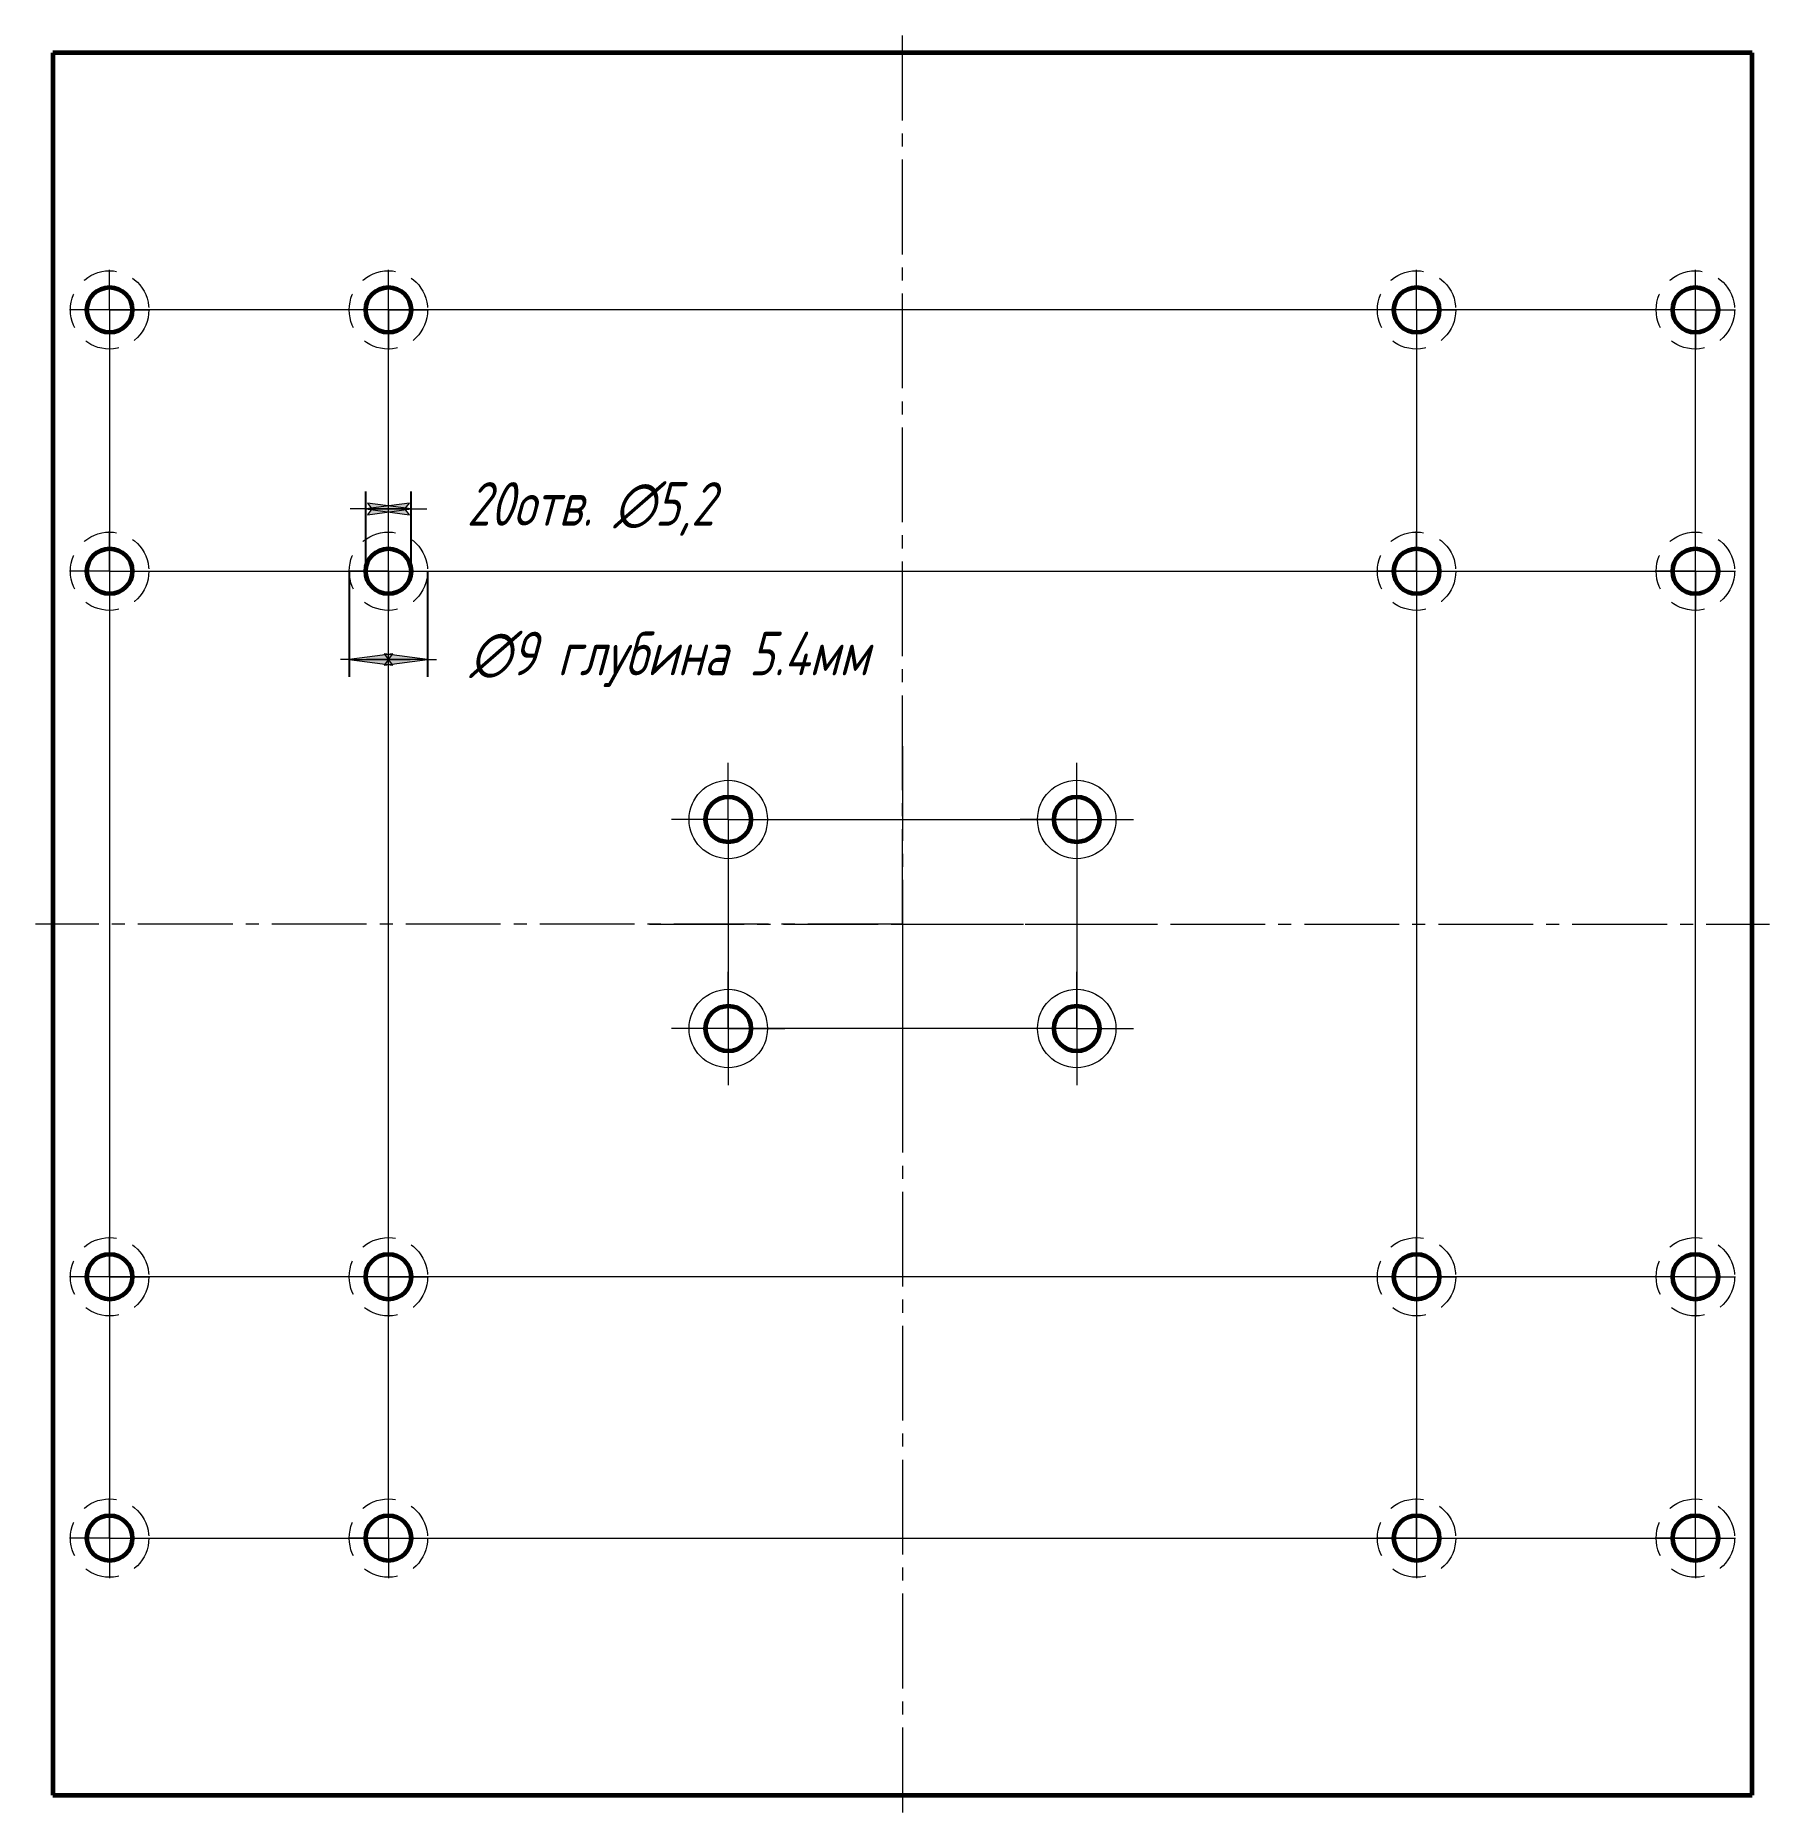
# Model space of a CAD drawing. Header units: millimetres. Extents: x -100 to 100, y -102 to 102.
import ezdxf

# ---------------------------------------------------------------- set-up
doc = ezdxf.new("R2010")
doc.units = ezdxf.units.MM
for name, pattern in [('K5LT_AUXILIARY', [0]), ('K5LT_AXLED', [15.375, 10.875, -1.5, 1.5, -1.5]), ('K5LT_BASIC', [0]), ('K5LT_DASHED', [6, 4, -2]), ('K5LT_THIN', [0])]:
    doc.linetypes.add(name, pattern=pattern)
doc.styles.add('KDIMTEXTSTYLE', font='GOST_AU.SHX', dxfattribs={"width": 0.96, "oblique": 15, "height": 5})
doc.dimstyles.new('KDIMSTYLE (1.00)', dxfattribs={"dimtxt": 5, "dimasz": 1, "dimexe": 2, "dimexo": 0, "dimgap": 1, "dimtad": 1, "dimtxsty": 'KDIMTEXTSTYLE', "dimsah": 1, "dimcen": 0, "dimdle": 1, "dimadec": 0, "dimazin": 0, "dimtfac": 0.667, "dimtmove": 0, "dimatfit": 3, "dimfxl": 1, "dimtvp": 1, "dimtolj": 1, "dimtzin": 0, "dimarcsym": 0})

# ---------------------------------------------------------------- blocks, each defined once
blk = doc.blocks.new('U1')
at = {"color": 5, "linetype": 'K5LT_BASIC', "lineweight": 60, "true_color": 0x0000ff}
for p, q in [((97.5, 100), (-97.5, 100)), ((-97.5, 100), (-97.5, -100)), ((97.5, -100), (97.5, 100)), ((-97.5, -100), (97.5, -100))]:
    blk.add_line(p, q, dxfattribs=at)
blk = doc.blocks.new('U2')
at = {"color": 30, "linetype": 'K5LT_AXLED', "lineweight": 18, "true_color": 0xff8000}
for q in [(0, 102), (-99.5, 0), (99.5, 0), (0, -102)]:
    blk.add_line((0, 0), q, dxfattribs=at)
blk = doc.blocks.new('U5')
at = {"color": 30, "linetype": 'K5LT_AXLED', "lineweight": 18, "true_color": 0xff8000}
for q in [(-20, 18.5), (-26.5, 12), (-13.5, 12), (-20, 5.5)]:
    blk.add_line((-20, 12), q, dxfattribs=at)
blk = doc.blocks.new('U6')
at = {"color": 30, "linetype": 'K5LT_AXLED', "lineweight": 18, "true_color": 0xff8000}
for q in [(-20, -5.5), (-26.5, -12), (-13.5, -12), (-20, -18.5)]:
    blk.add_line((-20, -12), q, dxfattribs=at)
blk = doc.blocks.new('U7')
at = {"color": 30, "linetype": 'K5LT_AXLED', "lineweight": 18, "true_color": 0xff8000}
for q in [(20, 18.5), (13.5, 12), (26.5, 12), (20, 5.5)]:
    blk.add_line((20, 12), q, dxfattribs=at)
blk = doc.blocks.new('U8')
at = {"color": 30, "linetype": 'K5LT_AXLED', "lineweight": 18, "true_color": 0xff8000}
for q in [(20, -5.5), (13.5, -12), (26.5, -12), (20, -18.5)]:
    blk.add_line((20, -12), q, dxfattribs=at)
blk = doc.blocks.new('U4')
at = {"color": 9, "linetype": 'K5LT_AUXILIARY', "lineweight": 18, "true_color": 0xdca5c1}
for p, q in [((-20, 12), (20, 12)), ((-20, 12), (-20, -12)), ((20, 12), (20, -12)), ((20, -12), (-20, -12))]:
    blk.add_line(p, q, dxfattribs=at)
at = {"color": 7, "linetype": 'K5LT_THIN', "lineweight": 18}
for centre in [(-20, 12), (20, 12), (-20, -12), (20, -12)]:
    blk.add_circle(centre, 4.5, dxfattribs=at)
for name in ['U5', 'U7', 'U6', 'U8']:
    blk.add_blockref(name, (0, 0))
blk = doc.blocks.new('U3')
at = {"color": 30, "linetype": 'K5LT_AXLED', "lineweight": 18, "true_color": 0xff8000}
for p, q in [((0, 20.42948890258788), (0, -20.57051109741212)), ((-29.03579980928635, 0), (27.96420019071365, 0))]:
    blk.add_line(p, q, dxfattribs=at)
blk.add_blockref('U4', (0, 0))
blk = doc.blocks.new('U10')
at = {"color": 30, "linetype": 'K5LT_AXLED', "lineweight": 18, "true_color": 0xff8000}
for q in [(-91, 75.1), (-95.6, 70.5), (-86.4, 70.5), (-91, 65.9)]:
    blk.add_line((-91, 70.5), q, dxfattribs=at)
blk = doc.blocks.new('U11')
at = {"color": 30, "linetype": 'K5LT_AXLED', "lineweight": 18, "true_color": 0xff8000}
for q in [(-91, 75.1), (-95.6, 70.5), (-86.4, 70.5), (-91, 65.9)]:
    blk.add_line((-91, 70.5), q, dxfattribs=at)
blk = doc.blocks.new('U12')
at = {"color": 30, "linetype": 'K5LT_AXLED', "lineweight": 18, "true_color": 0xff8000}
for q in [(-91, 75.1), (-95.6, 70.5), (-86.4, 70.5), (-91, 65.9)]:
    blk.add_line((-91, 70.5), q, dxfattribs=at)
blk = doc.blocks.new('U9')
at = {"color": 7, "linetype": 'K5LT_DASHED', "lineweight": 18}
blk.add_circle((-91, 70.5), 4.5, dxfattribs=at)
at = {"color": 5, "linetype": 'K5LT_BASIC', "lineweight": 60, "true_color": 0x0000ff}
blk.add_circle((-91, 70.5), 2.6, dxfattribs=at)
for name in ['U10', 'U11', 'U12']:
    blk.add_blockref(name, (0, 0))
blk = doc.blocks.new('U14')
at = {"color": 30, "linetype": 'K5LT_AXLED', "lineweight": 18, "true_color": 0xff8000}
for q in [(-91, 45.1), (-95.6, 40.5), (-86.4, 40.5), (-91, 35.9)]:
    blk.add_line((-91, 40.5), q, dxfattribs=at)
blk = doc.blocks.new('U15')
at = {"color": 30, "linetype": 'K5LT_AXLED', "lineweight": 18, "true_color": 0xff8000}
for q in [(-91, 45.1), (-95.6, 40.5), (-86.4, 40.5), (-91, 35.9)]:
    blk.add_line((-91, 40.5), q, dxfattribs=at)
blk = doc.blocks.new('U16')
at = {"color": 30, "linetype": 'K5LT_AXLED', "lineweight": 18, "true_color": 0xff8000}
for q in [(-91, 45.1), (-95.6, 40.5), (-86.4, 40.5), (-91, 35.9)]:
    blk.add_line((-91, 40.5), q, dxfattribs=at)
blk = doc.blocks.new('U13')
at = {"color": 7, "linetype": 'K5LT_DASHED', "lineweight": 18}
blk.add_circle((-91, 40.5), 4.5, dxfattribs=at)
at = {"color": 5, "linetype": 'K5LT_BASIC', "lineweight": 60, "true_color": 0x0000ff}
blk.add_circle((-91, 40.5), 2.6, dxfattribs=at)
for name in ['U14', 'U15', 'U16']:
    blk.add_blockref(name, (0, 0))
blk = doc.blocks.new('U18')
at = {"color": 30, "linetype": 'K5LT_AXLED', "lineweight": 18, "true_color": 0xff8000}
for q in [(-59, 45.1), (-63.6, 40.5), (-54.4, 40.5), (-59, 35.9)]:
    blk.add_line((-59, 40.5), q, dxfattribs=at)
blk = doc.blocks.new('U19')
at = {"color": 30, "linetype": 'K5LT_AXLED', "lineweight": 18, "true_color": 0xff8000}
for q in [(-59, 45.1), (-63.6, 40.5), (-54.4, 40.5), (-59, 35.9)]:
    blk.add_line((-59, 40.5), q, dxfattribs=at)
blk = doc.blocks.new('U20')
at = {"color": 30, "linetype": 'K5LT_AXLED', "lineweight": 18, "true_color": 0xff8000}
for q in [(-59, 45.1), (-63.6, 40.5), (-54.4, 40.5), (-59, 35.9)]:
    blk.add_line((-59, 40.5), q, dxfattribs=at)
blk = doc.blocks.new('U17')
at = {"color": 7, "linetype": 'K5LT_DASHED', "lineweight": 18}
blk.add_circle((-59, 40.5), 4.5, dxfattribs=at)
at = {"color": 5, "linetype": 'K5LT_BASIC', "lineweight": 60, "true_color": 0x0000ff}
blk.add_circle((-59, 40.5), 2.6, dxfattribs=at)
for name in ['U18', 'U19', 'U20']:
    blk.add_blockref(name, (0, 0))
blk = doc.blocks.new('U22')
at = {"color": 30, "linetype": 'K5LT_AXLED', "lineweight": 18, "true_color": 0xff8000}
for q in [(-59, 75.1), (-63.6, 70.5), (-54.4, 70.5), (-59, 65.9)]:
    blk.add_line((-59, 70.5), q, dxfattribs=at)
blk = doc.blocks.new('U23')
at = {"color": 30, "linetype": 'K5LT_AXLED', "lineweight": 18, "true_color": 0xff8000}
for q in [(-59, 75.1), (-63.6, 70.5), (-54.4, 70.5), (-59, 65.9)]:
    blk.add_line((-59, 70.5), q, dxfattribs=at)
blk = doc.blocks.new('U24')
at = {"color": 30, "linetype": 'K5LT_AXLED', "lineweight": 18, "true_color": 0xff8000}
for q in [(-59, 75.1), (-63.6, 70.5), (-54.4, 70.5), (-59, 65.9)]:
    blk.add_line((-59, 70.5), q, dxfattribs=at)
blk = doc.blocks.new('U21')
at = {"color": 7, "linetype": 'K5LT_DASHED', "lineweight": 18}
blk.add_circle((-59, 70.5), 4.5, dxfattribs=at)
at = {"color": 5, "linetype": 'K5LT_BASIC', "lineweight": 60, "true_color": 0x0000ff}
blk.add_circle((-59, 70.5), 2.6, dxfattribs=at)
for name in ['U22', 'U23', 'U24']:
    blk.add_blockref(name, (0, 0))
blk = doc.blocks.new('U26')
at = {"color": 30, "linetype": 'K5LT_AXLED', "lineweight": 18, "true_color": 0xff8000}
for q in [(59, 75.1), (54.4, 70.5), (63.6, 70.5), (59, 65.9)]:
    blk.add_line((59, 70.5), q, dxfattribs=at)
blk = doc.blocks.new('U27')
at = {"color": 30, "linetype": 'K5LT_AXLED', "lineweight": 18, "true_color": 0xff8000}
for q in [(59, 75.1), (54.4, 70.5), (63.6, 70.5), (59, 65.9)]:
    blk.add_line((59, 70.5), q, dxfattribs=at)
blk = doc.blocks.new('U28')
at = {"color": 30, "linetype": 'K5LT_AXLED', "lineweight": 18, "true_color": 0xff8000}
for q in [(59, 75.1), (54.4, 70.5), (63.6, 70.5), (59, 65.9)]:
    blk.add_line((59, 70.5), q, dxfattribs=at)
blk = doc.blocks.new('U25')
at = {"color": 7, "linetype": 'K5LT_DASHED', "lineweight": 18}
blk.add_circle((59, 70.5), 4.5, dxfattribs=at)
at = {"color": 5, "linetype": 'K5LT_BASIC', "lineweight": 60, "true_color": 0x0000ff}
blk.add_circle((59, 70.5), 2.6, dxfattribs=at)
for name in ['U26', 'U27', 'U28']:
    blk.add_blockref(name, (0, 0))
blk = doc.blocks.new('U30')
at = {"color": 30, "linetype": 'K5LT_AXLED', "lineweight": 18, "true_color": 0xff8000}
for q in [(59, 45.1), (54.4, 40.5), (63.6, 40.5), (59, 35.9)]:
    blk.add_line((59, 40.5), q, dxfattribs=at)
blk = doc.blocks.new('U31')
at = {"color": 30, "linetype": 'K5LT_AXLED', "lineweight": 18, "true_color": 0xff8000}
for q in [(59, 45.1), (54.4, 40.5), (63.6, 40.5), (59, 35.9)]:
    blk.add_line((59, 40.5), q, dxfattribs=at)
blk = doc.blocks.new('U32')
at = {"color": 30, "linetype": 'K5LT_AXLED', "lineweight": 18, "true_color": 0xff8000}
for q in [(59, 45.1), (54.4, 40.5), (63.6, 40.5), (59, 35.9)]:
    blk.add_line((59, 40.5), q, dxfattribs=at)
blk = doc.blocks.new('U29')
at = {"color": 7, "linetype": 'K5LT_DASHED', "lineweight": 18}
blk.add_circle((59, 40.5), 4.5, dxfattribs=at)
at = {"color": 5, "linetype": 'K5LT_BASIC', "lineweight": 60, "true_color": 0x0000ff}
blk.add_circle((59, 40.5), 2.6, dxfattribs=at)
for name in ['U30', 'U31', 'U32']:
    blk.add_blockref(name, (0, 0))
blk = doc.blocks.new('U34')
at = {"color": 30, "linetype": 'K5LT_AXLED', "lineweight": 18, "true_color": 0xff8000}
for q in [(91, 45.1), (86.4, 40.5), (95.6, 40.5), (91, 35.9)]:
    blk.add_line((91, 40.5), q, dxfattribs=at)
blk = doc.blocks.new('U35')
at = {"color": 30, "linetype": 'K5LT_AXLED', "lineweight": 18, "true_color": 0xff8000}
for q in [(91, 45.1), (86.4, 40.5), (95.6, 40.5), (91, 35.9)]:
    blk.add_line((91, 40.5), q, dxfattribs=at)
blk = doc.blocks.new('U36')
at = {"color": 30, "linetype": 'K5LT_AXLED', "lineweight": 18, "true_color": 0xff8000}
for q in [(91, 45.1), (86.4, 40.5), (95.6, 40.5), (91, 35.9)]:
    blk.add_line((91, 40.5), q, dxfattribs=at)
blk = doc.blocks.new('U33')
at = {"color": 7, "linetype": 'K5LT_DASHED', "lineweight": 18}
blk.add_circle((91, 40.5), 4.5, dxfattribs=at)
at = {"color": 5, "linetype": 'K5LT_BASIC', "lineweight": 60, "true_color": 0x0000ff}
blk.add_circle((91, 40.5), 2.6, dxfattribs=at)
for name in ['U34', 'U35', 'U36']:
    blk.add_blockref(name, (0, 0))
blk = doc.blocks.new('U38')
at = {"color": 30, "linetype": 'K5LT_AXLED', "lineweight": 18, "true_color": 0xff8000}
for q in [(91, 75.1), (86.4, 70.5), (95.6, 70.5), (91, 65.9)]:
    blk.add_line((91, 70.5), q, dxfattribs=at)
blk = doc.blocks.new('U39')
at = {"color": 30, "linetype": 'K5LT_AXLED', "lineweight": 18, "true_color": 0xff8000}
for q in [(91, 75.1), (86.4, 70.5), (95.6, 70.5), (91, 65.9)]:
    blk.add_line((91, 70.5), q, dxfattribs=at)
blk = doc.blocks.new('U40')
at = {"color": 30, "linetype": 'K5LT_AXLED', "lineweight": 18, "true_color": 0xff8000}
for q in [(91, 75.1), (86.4, 70.5), (95.6, 70.5), (91, 65.9)]:
    blk.add_line((91, 70.5), q, dxfattribs=at)
blk = doc.blocks.new('U37')
at = {"color": 7, "linetype": 'K5LT_DASHED', "lineweight": 18}
blk.add_circle((91, 70.5), 4.5, dxfattribs=at)
at = {"color": 5, "linetype": 'K5LT_BASIC', "lineweight": 60, "true_color": 0x0000ff}
blk.add_circle((91, 70.5), 2.6, dxfattribs=at)
for name in ['U38', 'U39', 'U40']:
    blk.add_blockref(name, (0, 0))
blk = doc.blocks.new('U42')
at = {"color": 30, "linetype": 'K5LT_AXLED', "lineweight": 18, "true_color": 0xff8000}
for q in [(59, -35.9), (54.4, -40.5), (63.6, -40.5), (59, -45.1)]:
    blk.add_line((59, -40.5), q, dxfattribs=at)
blk = doc.blocks.new('U43')
at = {"color": 30, "linetype": 'K5LT_AXLED', "lineweight": 18, "true_color": 0xff8000}
for q in [(59, -35.9), (54.4, -40.5), (63.6, -40.5), (59, -45.1)]:
    blk.add_line((59, -40.5), q, dxfattribs=at)
blk = doc.blocks.new('U44')
at = {"color": 30, "linetype": 'K5LT_AXLED', "lineweight": 18, "true_color": 0xff8000}
for q in [(59, -35.9), (54.4, -40.5), (63.6, -40.5), (59, -45.1)]:
    blk.add_line((59, -40.5), q, dxfattribs=at)
blk = doc.blocks.new('U41')
at = {"color": 7, "linetype": 'K5LT_DASHED', "lineweight": 18}
blk.add_circle((59, -40.5), 4.5, dxfattribs=at)
at = {"color": 5, "linetype": 'K5LT_BASIC', "lineweight": 60, "true_color": 0x0000ff}
blk.add_circle((59, -40.5), 2.6, dxfattribs=at)
for name in ['U42', 'U43', 'U44']:
    blk.add_blockref(name, (0, 0))
blk = doc.blocks.new('U46')
at = {"color": 30, "linetype": 'K5LT_AXLED', "lineweight": 18, "true_color": 0xff8000}
for q in [(59, -65.9), (54.4, -70.5), (63.6, -70.5), (59, -75.1)]:
    blk.add_line((59, -70.5), q, dxfattribs=at)
blk = doc.blocks.new('U47')
at = {"color": 30, "linetype": 'K5LT_AXLED', "lineweight": 18, "true_color": 0xff8000}
for q in [(59, -65.9), (54.4, -70.5), (63.6, -70.5), (59, -75.1)]:
    blk.add_line((59, -70.5), q, dxfattribs=at)
blk = doc.blocks.new('U48')
at = {"color": 30, "linetype": 'K5LT_AXLED', "lineweight": 18, "true_color": 0xff8000}
for q in [(59, -65.9), (54.4, -70.5), (63.6, -70.5), (59, -75.1)]:
    blk.add_line((59, -70.5), q, dxfattribs=at)
blk = doc.blocks.new('U45')
at = {"color": 7, "linetype": 'K5LT_DASHED', "lineweight": 18}
blk.add_circle((59, -70.5), 4.5, dxfattribs=at)
at = {"color": 5, "linetype": 'K5LT_BASIC', "lineweight": 60, "true_color": 0x0000ff}
blk.add_circle((59, -70.5), 2.6, dxfattribs=at)
for name in ['U46', 'U47', 'U48']:
    blk.add_blockref(name, (0, 0))
blk = doc.blocks.new('U50')
at = {"color": 30, "linetype": 'K5LT_AXLED', "lineweight": 18, "true_color": 0xff8000}
for q in [(91, -65.9), (86.4, -70.5), (95.6, -70.5), (91, -75.1)]:
    blk.add_line((91, -70.5), q, dxfattribs=at)
blk = doc.blocks.new('U51')
at = {"color": 30, "linetype": 'K5LT_AXLED', "lineweight": 18, "true_color": 0xff8000}
for q in [(91, -65.9), (86.4, -70.5), (95.6, -70.5), (91, -75.1)]:
    blk.add_line((91, -70.5), q, dxfattribs=at)
blk = doc.blocks.new('U52')
at = {"color": 30, "linetype": 'K5LT_AXLED', "lineweight": 18, "true_color": 0xff8000}
for q in [(91, -65.9), (86.4, -70.5), (95.6, -70.5), (91, -75.1)]:
    blk.add_line((91, -70.5), q, dxfattribs=at)
blk = doc.blocks.new('U49')
at = {"color": 7, "linetype": 'K5LT_DASHED', "lineweight": 18}
blk.add_circle((91, -70.5), 4.5, dxfattribs=at)
at = {"color": 5, "linetype": 'K5LT_BASIC', "lineweight": 60, "true_color": 0x0000ff}
blk.add_circle((91, -70.5), 2.6, dxfattribs=at)
for name in ['U50', 'U51', 'U52']:
    blk.add_blockref(name, (0, 0))
blk = doc.blocks.new('U54')
at = {"color": 30, "linetype": 'K5LT_AXLED', "lineweight": 18, "true_color": 0xff8000}
for q in [(91, -35.9), (86.4, -40.5), (95.6, -40.5), (91, -45.1)]:
    blk.add_line((91, -40.5), q, dxfattribs=at)
blk = doc.blocks.new('U55')
at = {"color": 30, "linetype": 'K5LT_AXLED', "lineweight": 18, "true_color": 0xff8000}
for q in [(91, -35.9), (86.4, -40.5), (95.6, -40.5), (91, -45.1)]:
    blk.add_line((91, -40.5), q, dxfattribs=at)
blk = doc.blocks.new('U56')
at = {"color": 30, "linetype": 'K5LT_AXLED', "lineweight": 18, "true_color": 0xff8000}
for q in [(91, -35.9), (86.4, -40.5), (95.6, -40.5), (91, -45.1)]:
    blk.add_line((91, -40.5), q, dxfattribs=at)
blk = doc.blocks.new('U53')
at = {"color": 7, "linetype": 'K5LT_DASHED', "lineweight": 18}
blk.add_circle((91, -40.5), 4.5, dxfattribs=at)
at = {"color": 5, "linetype": 'K5LT_BASIC', "lineweight": 60, "true_color": 0x0000ff}
blk.add_circle((91, -40.5), 2.6, dxfattribs=at)
for name in ['U54', 'U55', 'U56']:
    blk.add_blockref(name, (0, 0))
blk = doc.blocks.new('U58')
at = {"color": 30, "linetype": 'K5LT_AXLED', "lineweight": 18, "true_color": 0xff8000}
for q in [(-91, -35.9), (-95.6, -40.5), (-86.4, -40.5), (-91, -45.1)]:
    blk.add_line((-91, -40.5), q, dxfattribs=at)
blk = doc.blocks.new('U59')
at = {"color": 30, "linetype": 'K5LT_AXLED', "lineweight": 18, "true_color": 0xff8000}
for q in [(-91, -35.9), (-95.6, -40.5), (-86.4, -40.5), (-91, -45.1)]:
    blk.add_line((-91, -40.5), q, dxfattribs=at)
blk = doc.blocks.new('U60')
at = {"color": 30, "linetype": 'K5LT_AXLED', "lineweight": 18, "true_color": 0xff8000}
for q in [(-91, -35.9), (-95.6, -40.5), (-86.4, -40.5), (-91, -45.1)]:
    blk.add_line((-91, -40.5), q, dxfattribs=at)
blk = doc.blocks.new('U57')
at = {"color": 7, "linetype": 'K5LT_DASHED', "lineweight": 18}
blk.add_circle((-91, -40.5), 4.5, dxfattribs=at)
at = {"color": 5, "linetype": 'K5LT_BASIC', "lineweight": 60, "true_color": 0x0000ff}
blk.add_circle((-91, -40.5), 2.6, dxfattribs=at)
for name in ['U58', 'U59', 'U60']:
    blk.add_blockref(name, (0, 0))
blk = doc.blocks.new('U62')
at = {"color": 30, "linetype": 'K5LT_AXLED', "lineweight": 18, "true_color": 0xff8000}
for q in [(-91, -65.9), (-95.6, -70.5), (-86.4, -70.5), (-91, -75.1)]:
    blk.add_line((-91, -70.5), q, dxfattribs=at)
blk = doc.blocks.new('U63')
at = {"color": 30, "linetype": 'K5LT_AXLED', "lineweight": 18, "true_color": 0xff8000}
for q in [(-91, -65.9), (-95.6, -70.5), (-86.4, -70.5), (-91, -75.1)]:
    blk.add_line((-91, -70.5), q, dxfattribs=at)
blk = doc.blocks.new('U64')
at = {"color": 30, "linetype": 'K5LT_AXLED', "lineweight": 18, "true_color": 0xff8000}
for q in [(-91, -65.9), (-95.6, -70.5), (-86.4, -70.5), (-91, -75.1)]:
    blk.add_line((-91, -70.5), q, dxfattribs=at)
blk = doc.blocks.new('U61')
at = {"color": 7, "linetype": 'K5LT_DASHED', "lineweight": 18}
blk.add_circle((-91, -70.5), 4.5, dxfattribs=at)
at = {"color": 5, "linetype": 'K5LT_BASIC', "lineweight": 60, "true_color": 0x0000ff}
blk.add_circle((-91, -70.5), 2.6, dxfattribs=at)
for name in ['U62', 'U63', 'U64']:
    blk.add_blockref(name, (0, 0))
blk = doc.blocks.new('U66')
at = {"color": 30, "linetype": 'K5LT_AXLED', "lineweight": 18, "true_color": 0xff8000}
for q in [(-59, -65.9), (-63.6, -70.5), (-54.4, -70.5), (-59, -75.1)]:
    blk.add_line((-59, -70.5), q, dxfattribs=at)
blk = doc.blocks.new('U67')
at = {"color": 30, "linetype": 'K5LT_AXLED', "lineweight": 18, "true_color": 0xff8000}
for q in [(-59, -65.9), (-63.6, -70.5), (-54.4, -70.5), (-59, -75.1)]:
    blk.add_line((-59, -70.5), q, dxfattribs=at)
blk = doc.blocks.new('U68')
at = {"color": 30, "linetype": 'K5LT_AXLED', "lineweight": 18, "true_color": 0xff8000}
for q in [(-59, -65.9), (-63.6, -70.5), (-54.4, -70.5), (-59, -75.1)]:
    blk.add_line((-59, -70.5), q, dxfattribs=at)
blk = doc.blocks.new('U65')
at = {"color": 7, "linetype": 'K5LT_DASHED', "lineweight": 18}
blk.add_circle((-59, -70.5), 4.5, dxfattribs=at)
at = {"color": 5, "linetype": 'K5LT_BASIC', "lineweight": 60, "true_color": 0x0000ff}
blk.add_circle((-59, -70.5), 2.6, dxfattribs=at)
for name in ['U66', 'U67', 'U68']:
    blk.add_blockref(name, (0, 0))
blk = doc.blocks.new('U70')
at = {"color": 30, "linetype": 'K5LT_AXLED', "lineweight": 18, "true_color": 0xff8000}
for q in [(-59, -35.9), (-63.6, -40.5), (-54.4, -40.5), (-59, -45.1)]:
    blk.add_line((-59, -40.5), q, dxfattribs=at)
blk = doc.blocks.new('U71')
at = {"color": 30, "linetype": 'K5LT_AXLED', "lineweight": 18, "true_color": 0xff8000}
for q in [(-59, -35.9), (-63.6, -40.5), (-54.4, -40.5), (-59, -45.1)]:
    blk.add_line((-59, -40.5), q, dxfattribs=at)
blk = doc.blocks.new('U72')
at = {"color": 30, "linetype": 'K5LT_AXLED', "lineweight": 18, "true_color": 0xff8000}
for q in [(-59, -35.9), (-63.6, -40.5), (-54.4, -40.5), (-59, -45.1)]:
    blk.add_line((-59, -40.5), q, dxfattribs=at)
blk = doc.blocks.new('U69')
at = {"color": 7, "linetype": 'K5LT_DASHED', "lineweight": 18}
blk.add_circle((-59, -40.5), 4.5, dxfattribs=at)
at = {"color": 5, "linetype": 'K5LT_BASIC', "lineweight": 60, "true_color": 0x0000ff}
blk.add_circle((-59, -40.5), 2.6, dxfattribs=at)
for name in ['U70', 'U71', 'U72']:
    blk.add_blockref(name, (0, 0))
blk = doc.blocks.new('U74')
at = {"color": 30, "linetype": 'K5LT_AXLED', "lineweight": 18, "true_color": 0xff8000}
for q in [(-20, -7.4), (-24.6, -12), (-15.4, -12), (-20, -16.6)]:
    blk.add_line((-20, -12), q, dxfattribs=at)
blk = doc.blocks.new('U75')
at = {"color": 30, "linetype": 'K5LT_AXLED', "lineweight": 18, "true_color": 0xff8000}
for q in [(-20, -7.4), (-24.6, -12), (-15.4, -12), (-20, -16.6)]:
    blk.add_line((-20, -12), q, dxfattribs=at)
blk = doc.blocks.new('U76')
at = {"color": 30, "linetype": 'K5LT_AXLED', "lineweight": 18, "true_color": 0xff8000}
for q in [(-20, -7.4), (-24.6, -12), (-15.4, -12), (-20, -16.6)]:
    blk.add_line((-20, -12), q, dxfattribs=at)
blk = doc.blocks.new('U73')
at = {"color": 7, "linetype": 'K5LT_DASHED', "lineweight": 18}
blk.add_circle((-20, -12), 4.5, dxfattribs=at)
at = {"color": 5, "linetype": 'K5LT_BASIC', "lineweight": 60, "true_color": 0x0000ff}
blk.add_circle((-20, -12), 2.6, dxfattribs=at)
for name in ['U74', 'U75', 'U76']:
    blk.add_blockref(name, (0, 0))
blk = doc.blocks.new('U78')
at = {"color": 30, "linetype": 'K5LT_AXLED', "lineweight": 18, "true_color": 0xff8000}
for q in [(20, -7.4), (15.4, -12), (24.6, -12), (20, -16.6)]:
    blk.add_line((20, -12), q, dxfattribs=at)
blk = doc.blocks.new('U79')
at = {"color": 30, "linetype": 'K5LT_AXLED', "lineweight": 18, "true_color": 0xff8000}
for q in [(20, -7.4), (15.4, -12), (24.6, -12), (20, -16.6)]:
    blk.add_line((20, -12), q, dxfattribs=at)
blk = doc.blocks.new('U80')
at = {"color": 30, "linetype": 'K5LT_AXLED', "lineweight": 18, "true_color": 0xff8000}
for q in [(20, -7.4), (15.4, -12), (24.6, -12), (20, -16.6)]:
    blk.add_line((20, -12), q, dxfattribs=at)
blk = doc.blocks.new('U77')
at = {"color": 7, "linetype": 'K5LT_DASHED', "lineweight": 18}
blk.add_circle((20, -12), 4.5, dxfattribs=at)
at = {"color": 5, "linetype": 'K5LT_BASIC', "lineweight": 60, "true_color": 0x0000ff}
blk.add_circle((20, -12), 2.6, dxfattribs=at)
for name in ['U78', 'U79', 'U80']:
    blk.add_blockref(name, (0, 0))
blk = doc.blocks.new('U82')
at = {"color": 30, "linetype": 'K5LT_AXLED', "lineweight": 18, "true_color": 0xff8000}
for q in [(-20, 16.6), (-24.6, 12), (-15.4, 12), (-20, 7.4)]:
    blk.add_line((-20, 12), q, dxfattribs=at)
blk = doc.blocks.new('U83')
at = {"color": 30, "linetype": 'K5LT_AXLED', "lineweight": 18, "true_color": 0xff8000}
for q in [(-20, 16.6), (-24.6, 12), (-15.4, 12), (-20, 7.4)]:
    blk.add_line((-20, 12), q, dxfattribs=at)
blk = doc.blocks.new('U84')
at = {"color": 30, "linetype": 'K5LT_AXLED', "lineweight": 18, "true_color": 0xff8000}
for q in [(-20, 16.6), (-24.6, 12), (-15.4, 12), (-20, 7.4)]:
    blk.add_line((-20, 12), q, dxfattribs=at)
blk = doc.blocks.new('U81')
at = {"color": 7, "linetype": 'K5LT_DASHED', "lineweight": 18}
blk.add_circle((-20, 12), 4.5, dxfattribs=at)
at = {"color": 5, "linetype": 'K5LT_BASIC', "lineweight": 60, "true_color": 0x0000ff}
blk.add_circle((-20, 12), 2.6, dxfattribs=at)
for name in ['U82', 'U83', 'U84']:
    blk.add_blockref(name, (0, 0))
blk = doc.blocks.new('U86')
at = {"color": 30, "linetype": 'K5LT_AXLED', "lineweight": 18, "true_color": 0xff8000}
for q in [(20, 16.6), (15.4, 12), (24.6, 12), (20, 7.4)]:
    blk.add_line((20, 12), q, dxfattribs=at)
blk = doc.blocks.new('U87')
at = {"color": 30, "linetype": 'K5LT_AXLED', "lineweight": 18, "true_color": 0xff8000}
for q in [(20, 16.6), (15.4, 12), (24.6, 12), (20, 7.4)]:
    blk.add_line((20, 12), q, dxfattribs=at)
blk = doc.blocks.new('U88')
at = {"color": 30, "linetype": 'K5LT_AXLED', "lineweight": 18, "true_color": 0xff8000}
for q in [(20, 16.6), (15.4, 12), (24.6, 12), (20, 7.4)]:
    blk.add_line((20, 12), q, dxfattribs=at)
blk = doc.blocks.new('U85')
at = {"color": 7, "linetype": 'K5LT_DASHED', "lineweight": 18}
blk.add_circle((20, 12), 4.5, dxfattribs=at)
at = {"color": 5, "linetype": 'K5LT_BASIC', "lineweight": 60, "true_color": 0x0000ff}
blk.add_circle((20, 12), 2.6, dxfattribs=at)
for name in ['U86', 'U87', 'U88']:
    blk.add_blockref(name, (0, 0))
blk = doc.blocks.new('U0')
at = {"color": 9, "linetype": 'K5LT_AUXILIARY', "lineweight": 18, "true_color": 0xdca5c1}
for p, q in [((91, 70.5), (-91, 70.5)), ((-91, 70.5), (-91, -70.5)), ((-59, -70.5), (-59, 70.5)), ((59, 70.5), (59, -70.5)), ((91, -70.5), (91, 70.5)), ((-91, 40.5), (91, 40.5)), ((91, -40.5), (-91, -40.5)), ((-91, -70.5), (91, -70.5))]:
    blk.add_line(p, q, dxfattribs=at)
for name in ['U2', 'U1', 'U9', 'U21', 'U25', 'U37', 'U13', 'U17', 'U29', 'U33', 'U3', 'U81', 'U85', 'U73', 'U77', 'U57', 'U69', 'U41', 'U53', 'U61', 'U65', 'U45', 'U49']:
    blk.add_blockref(name, (0, 0))
blk = doc.blocks.new('KDIMARROW_02')
blk.add_hatch(color=0).paths.add_polyline_path([(4.5, -5.51091059616309e-16), (5, 0.6582624912261956), (0, 0), (5, -0.658262491226197)])
at = {"color": 0, "linetype": 'K5LT_THIN', "lineweight": 18}
for p, q in [((0, 0), (-1, 0)), ((5, 0.6582624912261956), (0, 0)), ((0, 0), (5, -0.658262491226197)), ((0, 0), (7, -8.572527594031472e-16)), ((4.5, -5.51091059616309e-16), (5, 0.6582624912261956)), ((5, -0.658262491226197), (4.5, -5.51091059616309e-16))]:
    blk.add_line(p, q, dxfattribs=at)

msp = doc.modelspace()

# ---------------------------------------------------------------- block references
msp.add_blockref('U0', (0, 0))

# ---------------------------------------------------------------- dimensions: what is measured, and where the dimension line sits
at = {"color": 7}
msp.add_linear_dim(base=(-61.59999999999991, 47.64855100795492), p1=(-56.40000000000009, 40.5), p2=(-61.59999999999991, 40.5), location=(-35.80562438964853, 47.64855100795492), text='\\H5.0;\\W0.965;\\Q15;\\Q15;20отв. \\H5.0;\\W0.965;\\Q15;∅\\H5.0;\\W0.965;\\Q15;\\Q15;5,2', dimstyle='KDIMSTYLE (1.00)', override={"dimexo": 0, "dimblk1": 'KDIMARROW_02', "dimblk2": 'KDIMARROW_02', "dimse1": 0, "dimse2": 0, "dimclrt": 7, "dimtolj": 1}, dxfattribs=at).render()
msp.add_linear_dim(base=(-63.5, 30.37347628475402), p1=(-54.5, 40.5), p2=(-63.5, 40.5), location=(-26.76187324523926, 30.37347628475402), dimstyle='KDIMSTYLE (1.00)', override={"dimexo": 0, "dimpost": '\\H5.0;\\W0.965;\\Q15;∅<>\\H5.0;\\W0.965;\\Q15;\\Q15; глубина 5.4мм', "dimblk1": 'KDIMARROW_02', "dimblk2": 'KDIMARROW_02', "dimse1": 0, "dimse2": 0, "dimclrt": 7, "dimtolj": 1}, dxfattribs=at).render()

doc.saveas('drawing.dxf')
